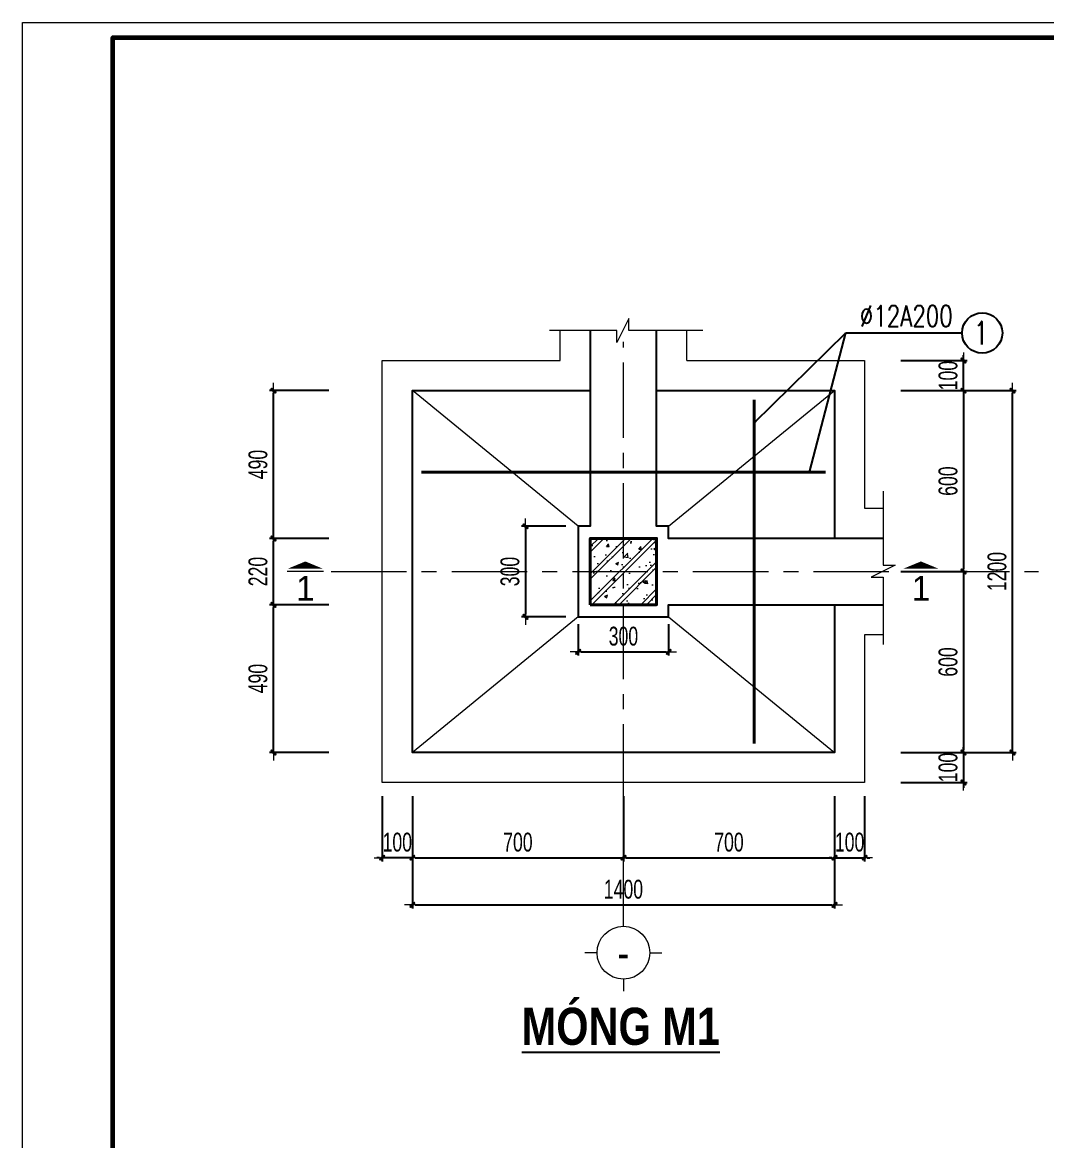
# Model space of a CAD drawing. Header units: millimetres. Extents: x 19378 to 228036, y -611253 to -527887.
# Drawn here: x 175535 to 178935, y -552060 to -548347 of the extents above; entities that cross this region are included whole.
import ezdxf
from ezdxf.enums import TextEntityAlignment as Align

# ---------------------------------------------------------------- set-up
doc = ezdxf.new("R2010")
doc.units = ezdxf.units.MM
doc.header["$MEASUREMENT"] = 0
doc.header["$PDMODE"] = 32
doc.linetypes.add('CENTER', pattern=[2, 1.25, -0.25, 0.25, -0.25])
doc.layers.get('Defpoints').update_dxf_attribs({"color": 1})
doc.layers.add('Khungten_LCDI', color=7, linetype='Continuous')
for name, color, linetype, lineweight in [('LC Dim', 8, 'Continuous', 18), ('LC Hatch', 252, 'Continuous', 9), ('LC ISO', 153, 'Continuous', 13), ('LC Khac', 4, 'Continuous', 9), ('LC Net dam2', 6, 'Continuous', 40), ('LC Net manh', 236, 'Continuous', 5), ('LC Net thay', 7, 'Continuous', 25), ('LC Text1', 3, 'Continuous', 20), ('LC Text2', 7, 'Continuous', 25), ('TRUC', 251, 'CENTER', 5)]:
    doc.layers.add(name, color=color, linetype=linetype, lineweight=lineweight)
doc.styles.add('HOATBIF', font='hoatbif.shx', dxfattribs={"width": 0.7})
doc.styles.add('Khungten', font='VHAVAN_1.TTF', dxfattribs={"width": 0.9, "height": 5000})
doc.styles.add('LC 1', font='VHAVANB_1.TTF')
doc.styles.add('LC 3', font='vnsimli.shx', dxfattribs={"width": 0.75})
doc.styles.add('LC3', font='VHARIALB_1.TTF', dxfattribs={"width": 0.8})
doc.styles.add('Title', font='VHBLACK_1.TTF', dxfattribs={"width": 0.8})
doc.dimstyles.new('1-100(1-25)', dxfattribs={"dimscale": 25, "dimtxt": 2.5, "dimasz": 0.35, "dimexe": 0.5, "dimexo": 0, "dimgap": 0.8, "dimtad": 1, "dimdec": 0, "dimzin": 0, "dimdsep": 46, "dimtxsty": 'HOATBIF', "dimblk1": 'DOT', "dimblk2": 'DOT', "dimsah": 1, "dimcen": -1, "dimdle": 1, "dimclrd": 256, "dimclre": 256, "dimclrt": 4, "dimadec": 3, "dimazin": 2, "dimtfac": 0.333333, "dimtdec": 0, "dimtix": 1, "dimtmove": 2, "dimatfit": 3, "dimldrblk": 'DOT', "dimfxl": 1, "dimtvp": 0.833333, "dimtolj": 1, "dimtzin": 0, "dimarcsym": 0})
doc.dimstyles.new('mb', dxfattribs={"dimscale": 71, "dimtxt": 2.5, "dimasz": 0.35, "dimexe": 0.5, "dimexo": 0, "dimgap": 0.8, "dimtad": 1, "dimdec": 0, "dimzin": 0, "dimdsep": 46, "dimtxsty": 'HOATBIF', "dimblk1": 'DOT', "dimblk2": 'DOT', "dimsah": 1, "dimcen": -1, "dimdle": 1, "dimclrd": 256, "dimclre": 256, "dimclrt": 4, "dimadec": 3, "dimazin": 2, "dimtfac": 0.333333, "dimtdec": 0, "dimtix": 1, "dimtmove": 2, "dimatfit": 3, "dimldrblk": 'DOT', "dimfxl": 1, "dimtvp": 0.833333, "dimtolj": 1, "dimtzin": 0, "dimarcsym": 0})

# ---------------------------------------------------------------- blocks, each defined once
blk = doc.blocks.new('Nha o can bo nhan vien Trung doan')
at = {"layer": 'Defpoints', "lineweight": 0}
blk.add_lwpolyline([(-1200, -14850), (-1200, 14850), (40800, 14850), (40800, -14850)], close=True, dxfattribs=at)
at = {"layer": 'Khungten_LCDI', "color": 5, "lineweight": 60}
blk.add_lwpolyline([(0, -14650), (0, 14650), (40600, 14650), (40600, -14650)], close=True, dxfattribs=at)
at = {"color": 7, "style": 'Khungten', "width": 0.8}
for tag, p in [('REVISION', (39499, -10746)), ('NGAYHT', (39546, -11609))]:
    blk.add_attdef(tag, text='', height=200, dxfattribs=at).set_placement(p, align=Align.CENTER)
at = {"layer": 'LC Text1', "style": 'Title', "width": 1.485915}
for tag, p, p2 in [('TENBANVE1', (36913, -8886), (40339, -8886)), ('TENBANVE2', (36913, -9562), (40339, -9562))]:
    blk.add_attdef(tag, text='', height=250, dxfattribs=at).set_placement(p, p2, align=Align.FIT)
at = {"layer": 'LC Text1', "style": 'Title', "width": 0.7}
blk.add_attdef('SOBANVE', text='', height=250, dxfattribs=at).set_placement((39562, -13896), align=Align.CENTER)
blk = doc.blocks.new('DOT')
at = {"layer": 'LC Dim'}
blk.add_line((-3, 0), (3, 0), dxfattribs=at)
at = {"layer": 'LC Dim', "color": 4}
blk.add_line((-1, -1), (1, 1), dxfattribs=at)
blk.add_lwpolyline([(0.5, 1), (-1, -0.5), (-0.5, -1), (1, 0.5)], close=True, dxfattribs=at)
blk = doc.blocks.new('*D308')
at = {"layer": 'Defpoints', "color": 0, "ltscale": 500, "transparency": 16777216}
for p in [(176828.7, -550913.5), (177528.7, -550913.5), (177528.7, -551117.9)]:
    blk.add_point(p, dxfattribs=at)
at = {"layer": 'LC Dim', "lineweight": -2, "ltscale": 500, "transparency": 16777216}
for p, q in [((176828.7, -550913.5), (176828.7, -551130.4)), ((177528.7, -550913.5), (177528.7, -551130.4)), ((176837.5, -551117.9), (177520, -551117.9))]:
    blk.add_line(p, q, dxfattribs=at)
at = {"layer": 'LC Dim', "lineweight": -2, "ltscale": 500, "transparency": 16777216, "xscale": 8.75, "yscale": 8.75, "zscale": 8.75, "rotation": 180}
blk.add_blockref('DOT', (176828.7, -551117.9), dxfattribs=at)
at = {"layer": 'LC Dim', "lineweight": -2, "ltscale": 500, "transparency": 16777216, "xscale": 8.75, "yscale": 8.75, "zscale": 8.75}
blk.add_blockref('DOT', (177528.7, -551117.9), dxfattribs=at)
at = {"layer": 'LC Dim', "color": 4, "ltscale": 500, "transparency": 16777216, "insert": (177178.7, -551066.7), "char_height": 62.5, "attachment_point": 5, "style": 'HOATBIF'}
blk.add_mtext('\\A1;700', dxfattribs=at)
blk = doc.blocks.new('*D284')
at = {"layer": 'Defpoints', "color": 0, "ltscale": 2, "transparency": 16777216}
for p in [(177528.7, -550913.5), (178228.7, -550913.5), (178228.7, -551117.9)]:
    blk.add_point(p, dxfattribs=at)
at = {"layer": 'LC Dim', "lineweight": -2, "ltscale": 2, "transparency": 16777216}
for p, q in [((177528.7, -550913.5), (177528.7, -551130.4)), ((178228.7, -550913.5), (178228.7, -551130.4)), ((177537.5, -551117.9), (178220, -551117.9))]:
    blk.add_line(p, q, dxfattribs=at)
at = {"layer": 'LC Dim', "lineweight": -2, "ltscale": 2, "transparency": 16777216, "xscale": 8.75, "yscale": 8.75, "zscale": 8.75, "rotation": 180}
blk.add_blockref('DOT', (177528.7, -551117.9), dxfattribs=at)
at = {"layer": 'LC Dim', "lineweight": -2, "ltscale": 2, "transparency": 16777216, "xscale": 8.75, "yscale": 8.75, "zscale": 8.75}
blk.add_blockref('DOT', (178228.7, -551117.9), dxfattribs=at)
at = {"layer": 'LC Dim', "color": 4, "ltscale": 2, "transparency": 16777216, "insert": (177878.7, -551066.7), "char_height": 62.5, "attachment_point": 5, "style": 'HOATBIF'}
blk.add_mtext('\\A1;700', dxfattribs=at)
blk = doc.blocks.new('*D285')
at = {"layer": 'Defpoints', "color": 0, "ltscale": 500, "transparency": 16777216}
for p in [(178448.2, -549568.8), (178448.2, -550168.8), (178656.5, -550168.8)]:
    blk.add_point(p, dxfattribs=at)
at = {"layer": 'LC Dim', "lineweight": -2, "ltscale": 500, "transparency": 16777216}
for p, q in [((178448.2, -549568.8), (178669, -549568.8)), ((178656.5, -549577.5), (178656.5, -550160)), ((178448.2, -550168.8), (178669, -550168.8))]:
    blk.add_line(p, q, dxfattribs=at)
at = {"layer": 'LC Dim', "lineweight": -2, "ltscale": 500, "transparency": 16777216, "xscale": 8.75, "yscale": 8.75, "zscale": 8.75}
for p, rotation in [((178656.5, -549568.8), 90), ((178656.5, -550168.8), 270)]:
    blk.add_blockref('DOT', p, dxfattribs=dict(at, rotation=rotation))
at = {"layer": 'LC Dim', "color": 4, "ltscale": 500, "transparency": 16777216, "insert": (178605.3, -549868.8), "char_height": 62.5, "attachment_point": 5, "rotation": 90, "style": 'HOATBIF'}
blk.add_mtext('\\A1;600', dxfattribs=at)
blk = doc.blocks.new('*D286')
at = {"layer": 'Defpoints', "color": 0, "ltscale": 500, "transparency": 16777216}
for p in [(178448.2, -550168.8), (178448.2, -550768.8), (178656.5, -550768.8)]:
    blk.add_point(p, dxfattribs=at)
at = {"layer": 'LC Dim', "lineweight": -2, "ltscale": 500, "transparency": 16777216}
for p, q in [((178448.2, -550168.8), (178669, -550168.8)), ((178656.5, -550177.5), (178656.5, -550760)), ((178448.2, -550768.8), (178669, -550768.8))]:
    blk.add_line(p, q, dxfattribs=at)
at = {"layer": 'LC Dim', "lineweight": -2, "ltscale": 500, "transparency": 16777216, "xscale": 8.75, "yscale": 8.75, "zscale": 8.75}
for p, rotation in [((178656.5, -550168.8), 90), ((178656.5, -550768.8), 270)]:
    blk.add_blockref('DOT', p, dxfattribs=dict(at, rotation=rotation))
at = {"layer": 'LC Dim', "color": 4, "ltscale": 500, "transparency": 16777216, "insert": (178605.3, -550468.8), "char_height": 62.5, "attachment_point": 5, "rotation": 90, "style": 'HOATBIF'}
blk.add_mtext('\\A1;600', dxfattribs=at)
blk = doc.blocks.new('*D287')
at = {"layer": 'Defpoints', "color": 0, "ltscale": 500, "transparency": 16777216}
for p in [(178448.2, -550768.8), (178448.2, -550868.8), (178656.5, -550868.8)]:
    blk.add_point(p, dxfattribs=at)
at = {"layer": 'LC Dim', "lineweight": -2, "ltscale": 500, "transparency": 16777216}
for p, q in [((178656.5, -550760), (178656.5, -550751.3)), ((178448.2, -550768.8), (178669, -550768.8)), ((178656.5, -550768.8), (178656.5, -550868.8)), ((178448.2, -550868.8), (178669, -550868.8)), ((178656.5, -550877.5), (178656.5, -550886.3))]:
    blk.add_line(p, q, dxfattribs=at)
at = {"layer": 'LC Dim', "lineweight": -2, "ltscale": 500, "transparency": 16777216, "xscale": 8.75, "yscale": 8.75, "zscale": 8.75}
for p, rotation in [((178656.5, -550768.8), 270), ((178656.5, -550868.8), 90)]:
    blk.add_blockref('DOT', p, dxfattribs=dict(at, rotation=rotation))
at = {"layer": 'LC Dim', "color": 4, "ltscale": 500, "transparency": 16777216, "insert": (178605.3, -550818.8), "char_height": 62.5, "attachment_point": 5, "rotation": 90, "style": 'HOATBIF'}
blk.add_mtext('\\A1;100', dxfattribs=at)
blk = doc.blocks.new('*D288')
at = {"layer": 'Defpoints', "color": 0, "ltscale": 500, "transparency": 16777216}
for p in [(178448.2, -549568.8), (178818.9, -549568.8), (178448.2, -550768.8)]:
    blk.add_point(p, dxfattribs=at)
at = {"layer": 'LC Dim', "lineweight": -2, "ltscale": 500, "transparency": 16777216}
for p, q in [((178448.2, -549568.8), (178831.4, -549568.8)), ((178818.9, -550760), (178818.9, -549577.5)), ((178448.2, -550768.8), (178831.4, -550768.8))]:
    blk.add_line(p, q, dxfattribs=at)
at = {"layer": 'LC Dim', "lineweight": -2, "ltscale": 500, "transparency": 16777216, "xscale": 8.75, "yscale": 8.75, "zscale": 8.75}
for p, rotation in [((178818.9, -549568.8), 90), ((178818.9, -550768.8), 270)]:
    blk.add_blockref('DOT', p, dxfattribs=dict(at, rotation=rotation))
at = {"layer": 'LC Dim', "color": 4, "ltscale": 500, "transparency": 16777216, "insert": (178767.7, -550168.8), "char_height": 62.5, "attachment_point": 5, "rotation": 90, "style": 'HOATBIF'}
blk.add_mtext('\\A1;1200', dxfattribs=at)
blk = doc.blocks.new('*D289')
at = {"layer": 'Defpoints', "color": 0, "ltscale": 500, "transparency": 16777216}
for p in [(178228.7, -550913.5), (178328.7, -550913.5), (178328.7, -551117.9)]:
    blk.add_point(p, dxfattribs=at)
at = {"layer": 'LC Dim', "lineweight": -2, "ltscale": 500, "transparency": 16777216}
for p, q in [((178228.7, -550913.5), (178228.7, -551130.4)), ((178328.7, -550913.5), (178328.7, -551130.4)), ((178220, -551117.9), (178211.2, -551117.9)), ((178228.7, -551117.9), (178328.7, -551117.9)), ((178337.5, -551117.9), (178346.2, -551117.9))]:
    blk.add_line(p, q, dxfattribs=at)
at = {"layer": 'LC Dim', "lineweight": -2, "ltscale": 500, "transparency": 16777216, "xscale": 8.75, "yscale": 8.75, "zscale": 8.75}
blk.add_blockref('DOT', (178228.7, -551117.9), dxfattribs=at)
at = {"layer": 'LC Dim', "lineweight": -2, "ltscale": 500, "transparency": 16777216, "xscale": 8.75, "yscale": 8.75, "zscale": 8.75, "rotation": 180}
blk.add_blockref('DOT', (178328.7, -551117.9), dxfattribs=at)
at = {"layer": 'LC Dim', "color": 4, "ltscale": 500, "transparency": 16777216, "insert": (178278.7, -551066.7), "char_height": 62.5, "attachment_point": 5, "style": 'HOATBIF'}
blk.add_mtext('\\A1;100', dxfattribs=at)
blk = doc.blocks.new('*D290')
at = {"layer": 'Defpoints', "color": 0, "ltscale": 500, "transparency": 16777216}
for p in [(176728.7, -550913.5), (176828.7, -550913.5), (176728.7, -551117.9)]:
    blk.add_point(p, dxfattribs=at)
at = {"layer": 'LC Dim', "lineweight": -2, "ltscale": 500, "transparency": 16777216}
for p, q in [((176728.7, -550913.5), (176728.7, -551130.4)), ((176828.7, -550913.5), (176828.7, -551130.4)), ((176720, -551117.9), (176711.2, -551117.9)), ((176828.7, -551117.9), (176728.7, -551117.9)), ((176837.5, -551117.9), (176846.2, -551117.9))]:
    blk.add_line(p, q, dxfattribs=at)
at = {"layer": 'LC Dim', "lineweight": -2, "ltscale": 500, "transparency": 16777216, "xscale": 8.75, "yscale": 8.75, "zscale": 8.75}
blk.add_blockref('DOT', (176728.7, -551117.9), dxfattribs=at)
at = {"layer": 'LC Dim', "lineweight": -2, "ltscale": 500, "transparency": 16777216, "xscale": 8.75, "yscale": 8.75, "zscale": 8.75, "rotation": 180}
blk.add_blockref('DOT', (176828.7, -551117.9), dxfattribs=at)
at = {"layer": 'LC Dim', "color": 4, "ltscale": 500, "transparency": 16777216, "insert": (176778.7, -551066.7), "char_height": 62.5, "attachment_point": 5, "style": 'HOATBIF'}
blk.add_mtext('\\A1;100', dxfattribs=at)
blk = doc.blocks.new('*D291')
at = {"layer": 'Defpoints', "color": 0, "ltscale": 500, "transparency": 16777216}
for p in [(178448.2, -549468.8), (178656.5, -549468.8), (178448.2, -549568.8)]:
    blk.add_point(p, dxfattribs=at)
at = {"layer": 'LC Dim', "lineweight": -2, "ltscale": 500, "transparency": 16777216}
for p, q in [((178656.5, -549460), (178656.5, -549451.3)), ((178448.2, -549468.8), (178669, -549468.8)), ((178656.5, -549568.8), (178656.5, -549468.8)), ((178448.2, -549568.8), (178669, -549568.8)), ((178656.5, -549577.5), (178656.5, -549586.3))]:
    blk.add_line(p, q, dxfattribs=at)
at = {"layer": 'LC Dim', "lineweight": -2, "ltscale": 500, "transparency": 16777216, "xscale": 8.75, "yscale": 8.75, "zscale": 8.75}
for p, rotation in [((178656.5, -549468.8), 270), ((178656.5, -549568.8), 90)]:
    blk.add_blockref('DOT', p, dxfattribs=dict(at, rotation=rotation))
at = {"layer": 'LC Dim', "color": 4, "ltscale": 500, "transparency": 16777216, "insert": (178605.3, -549518.8), "char_height": 62.5, "attachment_point": 5, "rotation": 90, "style": 'HOATBIF'}
blk.add_mtext('\\A1;100', dxfattribs=at)
blk = doc.blocks.new('TIEUDE1')
at = {"layer": 'LC Text2', "color": 7, "style": 'LC 1'}
blk.add_attdef('TIªU§Ò', text='', height=5, dxfattribs=at).set_placement((0, 0), align=Align.BOTTOM_CENTER)
blk.add_attdef('TL', text='', height=3, dxfattribs=at).set_placement((0, -2), align=Align.TOP_CENTER)
blk = doc.blocks.new('TTRUC')
at = {"layer": 'LC ISO'}
for p, q in [((0, 6.95), (0, 10.13)), ((-6.95, 0), (-10.13, 0)), ((6.95, 0), (10.13, 0)), ((0, -6.95), (0, -10.13))]:
    blk.add_line(p, q, dxfattribs=at)
at = {"layer": 'LC Net manh'}
blk.add_circle((0, 0), 6.95, dxfattribs=at)
blk = doc.blocks.new('*D292')
at = {"layer": 'Defpoints', "color": 0, "ltscale": 500, "transparency": 16777216}
for p in [(177378.7, -550343.7), (177678.7, -550343.7), (177678.7, -550434.7)]:
    blk.add_point(p, dxfattribs=at)
at = {"layer": 'LC Dim', "lineweight": -2, "ltscale": 500, "transparency": 16777216}
for p, q in [((177378.7, -550343.7), (177378.7, -550447.2)), ((177678.7, -550343.7), (177678.7, -550447.2)), ((177387.5, -550434.7), (177670, -550434.7))]:
    blk.add_line(p, q, dxfattribs=at)
at = {"layer": 'LC Dim', "lineweight": -2, "ltscale": 500, "transparency": 16777216, "xscale": 8.75, "yscale": 8.75, "zscale": 8.75, "rotation": 180}
blk.add_blockref('DOT', (177378.7, -550434.7), dxfattribs=at)
at = {"layer": 'LC Dim', "lineweight": -2, "ltscale": 500, "transparency": 16777216, "xscale": 8.75, "yscale": 8.75, "zscale": 8.75}
blk.add_blockref('DOT', (177678.7, -550434.7), dxfattribs=at)
at = {"layer": 'LC Dim', "color": 4, "ltscale": 500, "transparency": 16777216, "insert": (177528.7, -550383.5), "char_height": 62.5, "attachment_point": 5, "style": 'HOATBIF'}
blk.add_mtext('\\A1;300', dxfattribs=at)
blk = doc.blocks.new('*D293')
at = {"layer": 'Defpoints', "color": 0, "ltscale": 500, "transparency": 16777216}
for p in [(177338.2, -550018.8), (177203.7, -550318.8), (177338.2, -550318.8)]:
    blk.add_point(p, dxfattribs=at)
at = {"layer": 'LC Dim', "lineweight": -2, "ltscale": 500, "transparency": 16777216}
for p, q in [((177338.2, -550018.8), (177191.2, -550018.8)), ((177203.7, -550027.5), (177203.7, -550310)), ((177338.2, -550318.8), (177191.2, -550318.8))]:
    blk.add_line(p, q, dxfattribs=at)
at = {"layer": 'LC Dim', "lineweight": -2, "ltscale": 500, "transparency": 16777216, "xscale": 8.75, "yscale": 8.75, "zscale": 8.75}
for p, rotation in [((177203.7, -550018.8), 90), ((177203.7, -550318.8), 270)]:
    blk.add_blockref('DOT', p, dxfattribs=dict(at, rotation=rotation))
at = {"layer": 'LC Dim', "color": 4, "ltscale": 500, "transparency": 16777216, "insert": (177152.5, -550168.8), "char_height": 62.5, "attachment_point": 5, "rotation": 90, "style": 'HOATBIF'}
blk.add_mtext('\\A1;300', dxfattribs=at)
blk = doc.blocks.new('A$C244B5B27')
at = {"layer": 'LC Hatch'}
h = blk.add_hatch(dxfattribs=at)
h.set_pattern_fill('CHAU-01', color=256, scale=15, pattern_type=2)
h.set_pattern_definition([(50, (-1043319.22, 434015.82), (107.5890274, -9.41282), [11.25, -123.75]), (355, (-1043319.22, 434015.82), (-20.8127, 112.82882), [9, -99]), (100.4514, (-1043310.25, 434015.04), (86.776407, 103.415931), [9.561029, -105.171317]), (46.1842, (-1043319.22, 434045.82), (160.086157, -24.827852), [16.875, -185.625]), (96.6356, (-1043305.88, 434043.75), (140.199406, 146.11768), [14.341543, -157.75695]), (351.1842, (-1043319.22, 434045.82), (140.199292, 146.11779), [13.5, -148.5]), (21, (-1043304.22, 434038.32), (89.536058, -60.3928336), [11.25, -123.75]), (326, (-1043304.22, 434038.32), (36.4973, 108.772507), [9, -99]), (71.4514, (-1043296.76, 434033.29), (126.033394, 48.3795745), [9.561029, -105.171317]), (37.5, (-1043319.22, 434015.823), (1.8239783, 49.9340781), [0, -97.8, 0, -100.5, 0, -99.375]), (7.5, (-1043319.22, 434015.82), (39.4604306, 59.1617568), [0, -57.3, 0, -95.55, 0, -37.875]), (327.5, (-1043352.67, 434015.823), (80.0733654, -3.3832308), [0, -37.5, 0, -117, 0, -155.25]), (317.5, (-1043367.67, 434015.82), (87.4779254, 15.0157473), [0, -48.75, 0, -77.7, 0, -110.25]), (45, (-1043319.22, 434015.82), (-45.0780573, 45.0780573), []), (45, (-1043319.22, 434034.2), (-45.0780573, 45.0780573), [])])
h.paths.add_polyline_path([(110, 110), (-110, 110), (-110, -110), (110, -110)])
at = {"layer": 'LC Net dam2'}
blk.add_lwpolyline([(-110, -110), (110, -110), (110, 110), (-110, 110)], close=True, dxfattribs=at)
blk = doc.blocks.new('*D300')
at = {"layer": 'Defpoints', "color": 0, "ltscale": 2, "transparency": 16777216}
for p in [(176828.7, -550913.5), (178228.7, -550913.5), (178228.7, -551274.2)]:
    blk.add_point(p, dxfattribs=at)
at = {"layer": 'LC Dim', "lineweight": -2, "ltscale": 2, "transparency": 16777216}
for p, q in [((176828.7, -550913.5), (176828.7, -551286.7)), ((178228.7, -550913.5), (178228.7, -551286.7)), ((176837.5, -551274.2), (178220, -551274.2))]:
    blk.add_line(p, q, dxfattribs=at)
at = {"layer": 'LC Dim', "lineweight": -2, "ltscale": 2, "transparency": 16777216, "xscale": 8.75, "yscale": 8.75, "zscale": 8.75, "rotation": 180}
blk.add_blockref('DOT', (176828.7, -551274.2), dxfattribs=at)
at = {"layer": 'LC Dim', "lineweight": -2, "ltscale": 2, "transparency": 16777216, "xscale": 8.75, "yscale": 8.75, "zscale": 8.75}
blk.add_blockref('DOT', (178228.7, -551274.2), dxfattribs=at)
at = {"layer": 'LC Dim', "color": 4, "ltscale": 2, "transparency": 16777216, "insert": (177528.7, -551222.9), "char_height": 62.5, "attachment_point": 5, "style": 'HOATBIF'}
blk.add_mtext('\\A1;1400', dxfattribs=at)
blk = doc.blocks.new('*D301')
at = {"layer": 'Defpoints', "color": 0, "ltscale": 500, "transparency": 16777216}
for p in [(176368, -550278.8), (176551.8, -550278.8), (176551.8, -550768.8)]:
    blk.add_point(p, dxfattribs=at)
at = {"layer": 'LC Dim', "lineweight": -2, "ltscale": 500, "transparency": 16777216}
for p, q in [((176551.8, -550278.8), (176355.5, -550278.8)), ((176368, -550760), (176368, -550287.5)), ((176551.8, -550768.8), (176355.5, -550768.8))]:
    blk.add_line(p, q, dxfattribs=at)
at = {"layer": 'LC Dim', "lineweight": -2, "ltscale": 500, "transparency": 16777216, "xscale": 8.75, "yscale": 8.75, "zscale": 8.75}
for p, rotation in [((176368, -550278.8), 90), ((176368, -550768.8), 270)]:
    blk.add_blockref('DOT', p, dxfattribs=dict(at, rotation=rotation))
at = {"layer": 'LC Dim', "color": 4, "ltscale": 500, "transparency": 16777216, "insert": (176316.8, -550523.8), "char_height": 62.5, "attachment_point": 5, "rotation": 90, "style": 'HOATBIF'}
blk.add_mtext('\\A1;490', dxfattribs=at)
blk = doc.blocks.new('*D302')
at = {"layer": 'Defpoints', "color": 0, "ltscale": 500, "transparency": 16777216}
for p in [(176368, -550058.8), (176551.8, -550058.8), (176551.8, -550278.8)]:
    blk.add_point(p, dxfattribs=at)
at = {"layer": 'LC Dim', "lineweight": -2, "ltscale": 500, "transparency": 16777216}
for p, q in [((176551.8, -550058.8), (176355.5, -550058.8)), ((176368, -550270), (176368, -550067.5)), ((176551.8, -550278.8), (176355.5, -550278.8))]:
    blk.add_line(p, q, dxfattribs=at)
at = {"layer": 'LC Dim', "lineweight": -2, "ltscale": 500, "transparency": 16777216, "xscale": 8.75, "yscale": 8.75, "zscale": 8.75}
for p, rotation in [((176368, -550058.8), 90), ((176368, -550278.8), 270)]:
    blk.add_blockref('DOT', p, dxfattribs=dict(at, rotation=rotation))
at = {"layer": 'LC Dim', "color": 4, "ltscale": 500, "transparency": 16777216, "insert": (176316.8, -550168.8), "char_height": 62.5, "attachment_point": 5, "rotation": 90, "style": 'HOATBIF'}
blk.add_mtext('\\A1;220', dxfattribs=at)
blk = doc.blocks.new('*D303')
at = {"layer": 'Defpoints', "color": 0, "ltscale": 500, "transparency": 16777216}
for p in [(176368, -549568.8), (176551.8, -549568.8), (176551.8, -550058.8)]:
    blk.add_point(p, dxfattribs=at)
at = {"layer": 'LC Dim', "lineweight": -2, "ltscale": 500, "transparency": 16777216}
for p, q in [((176551.8, -549568.8), (176355.5, -549568.8)), ((176368, -550050), (176368, -549577.5)), ((176551.8, -550058.8), (176355.5, -550058.8))]:
    blk.add_line(p, q, dxfattribs=at)
at = {"layer": 'LC Dim', "lineweight": -2, "ltscale": 500, "transparency": 16777216, "xscale": 8.75, "yscale": 8.75, "zscale": 8.75}
for p, rotation in [((176368, -549568.8), 90), ((176368, -550058.8), 270)]:
    blk.add_blockref('DOT', p, dxfattribs=dict(at, rotation=rotation))
at = {"layer": 'LC Dim', "color": 4, "ltscale": 500, "transparency": 16777216, "insert": (176316.8, -549813.8), "char_height": 62.5, "attachment_point": 5, "rotation": 90, "style": 'HOATBIF'}
blk.add_mtext('\\A1;490', dxfattribs=at)

msp = doc.modelspace()

# ---------------------------------------------------------------- linework, layer by layer
at = {"layer": 'LC Khac', "color": 1, "ltscale": 2}
for p, q in [((176534.5, -550168.8, 0), (176413.1, -550168.8, 0)), ((178576, -550168.8, 0), (178454.6, -550168.8, 0))]:
    msp.add_line(p, q, dxfattribs=at)
at = {"layer": 'LC Khac', "color": 1, "ltscale": 2, "elevation": 0}
for points in [[(176473.8, -550135.3, 0, 117.9, 0), (176473.8, -550159.6, 68.8, 68.8, 0)], [(178515.3, -550135.3, 0, 117.9, 0), (178515.3, -550159.6, 68.8, 68.8, 0)]]:
    msp.add_lwpolyline(points, format="xyseb", dxfattribs=at)
at = {"layer": 'LC Net dam2'}
for p, q in [((177962.7, -550738.8, 0), (177962.7, -549598.8, 0)), ((178198.7, -549839.5, 0), (176858.7, -549839.5, 0))]:
    msp.add_line(p, q, dxfattribs=at)
at = {"layer": 'LC Net manh', "ltscale": 2}
for p, q in [((177738.7, -549468.8, 0), (177738.7, -549369, 0)), ((177738.7, -549468.8, 0), (178328.7, -549468.8, 0)), ((178328.7, -549468.8, 0), (178328.7, -549958.8, 0)), ((177378.7, -550018.8, 0), (176828.7, -549568.8, 0)), ((177678.7, -550018.8, 0), (178228.7, -549568.8, 0)), ((178328.7, -549958.8, 0), (178390.4, -549958.8, 0)), ((177378.7, -550318.8, 0), (176828.7, -550768.8, 0)), ((177678.7, -550318.8, 0), (178228.7, -550768.8, 0)), ((178328.7, -550378.8, 0), (178328.7, -550868.8, 0)), ((178390.4, -550378.8, 0), (178328.7, -550378.8, 0)), ((178328.7, -550868.8, 0), (177738.7, -550868.8, 0))]:
    msp.add_line(p, q, dxfattribs=at)
at = {"layer": 'LC Net manh', "ltscale": 2, "elevation": 0}
for points in [[(177792.1, -549369), (177546.6, -549369), (177546.6, -549329), (177506.6, -549409), (177506.6, -549369), (177283.6, -549369)], [(177738.7, -550868.8), (176728.7, -550868.8), (176728.7, -549468.8), (177318.7, -549468.8), (177318.7, -549369)], [(178390.4, -549902.3), (178390.4, -550147.8), (178430.4, -550147.8), (178350.4, -550187.8), (178390.4, -550187.8), (178390.4, -550410.8)]]:
    msp.add_lwpolyline(points, dxfattribs=at)
at = {"layer": 'LC Net thay', "elevation": 0}
for points in [[(177418.7, -549369), (177418.7, -550018.8), (177378.7, -550018.8), (177378.7, -550318.8), (177678.7, -550318.8), (177678.7, -550278.8), (178390.4, -550278.8)], [(178390.4, -550058.8), (177678.7, -550058.8), (177678.7, -550018.8), (177638.7, -550018.8), (177638.7, -549369)]]:
    msp.add_lwpolyline(points, dxfattribs=at)
at = {"layer": 'LC Net thay', "ltscale": 2, "elevation": 0}
for points in [[(176828.7, -550168.8), (176828.7, -549568.8), (177418.7, -549568.8)], [(177638.7, -549568.8), (178228.7, -549568.8), (178228.7, -550058.8)], [(177638.7, -550768.8), (176828.7, -550768.8), (176828.7, -550168.8)], [(178228.7, -550278.8), (178228.7, -550768.8), (177638.7, -550768.8)]]:
    msp.add_lwpolyline(points, dxfattribs=at)
at = {"layer": 'LC Text2', "ltscale": 100}
msp.add_circle((178718.5, -549377.4, 0), 66.9, dxfattribs=at)
at = {"layer": 'TRUC', "ltscale": 200}
for p, q in [((177528.7, -551325.5, 0), (177528.7, -549406.7, 0)), ((176559.3, -550168.8, 0), (178905.5, -550168.8, 0))]:
    msp.add_line(p, q, dxfattribs=at)

# ---------------------------------------------------------------- block references
at = {"layer": 'LC Hatch', "ltscale": 2}
msp.add_blockref('A$C244B5B27', (177528.7, -550168.8, 0), dxfattribs=at)
at = {"layer": 'LC ISO', "xscale": 12.59805245045572, "yscale": 12.59805245045572, "zscale": 12.59805245045572}
msp.add_blockref('TTRUC', (177528.7, -551433.1, 0), dxfattribs=at)
at = {"layer": 'LC Net thay', "xscale": 0.2500028331738406, "yscale": 0.2500028331738406, "zscale": 0.2500028331738406}
msp.add_blockref('Nha o can bo nhan vien Trung doan', (175835.5, -552059.7, 0), dxfattribs=at)
at = {"layer": 'LC Text2'}
ref = msp.add_blockref('TIEUDE1', (177520, -551775.7, 0), dxfattribs=dict(at, xscale=25, yscale=25, zscale=25))
ref.add_attrib('TIªU§Ò', '%%UMãNG M1', dxfattribs={"color": 7, "height": 123.11, "style": 'LC3', "width": 0.8}).set_placement((177520, -551775.7, 0), align=Align.BOTTOM_CENTER)

# ---------------------------------------------------------------- texts
at = {"layer": 'LC Net thay', "ltscale": 2, "style": 'LC 1'}
for p in [(176473.8, -550224.3, 0), (178515.3, -550224.3, 0)]:
    msp.add_attdef('1', text='B', height=82.5, dxfattribs=at).set_placement(p, align=Align.MIDDLE_CENTER)
at = {"layer": 'LC Text1', "ltscale": 0.2, "style": 'LC 1', "width": 0.9}
msp.add_text('-', height=98.6, dxfattribs=at).set_placement((177528.7, -551513.3, 0), align=Align.BOTTOM_CENTER)
at = {"layer": 'LC Text2', "linetype": 'ByBlock', "style": 'LC 3', "width": 0.75}
msp.add_text('%%C12A200', height=69.44, dxfattribs=at).set_placement((178312.7, -549356, 0))
at = {"layer": 'LC Text2', "ltscale": 100, "style": 'LC 3', "width": 0.75}
msp.add_text('1', height=76.4, dxfattribs=at).set_placement((178714.7, -549377.4, 0), align=Align.MIDDLE_CENTER)

# ---------------------------------------------------------------- dimensions: what is measured, and where the dimension line sits
at = {"layer": 'LC Dim', "ltscale": 500}
for base, p1, p2, angle, picture, middle in [((178656.5, -549468.8), (178448.2, -549568.8), (178448.2, -549468.8), 90, '*D291', (178605.3, -549518.8)), ((176368, -549568.8), (176551.8, -550058.8), (176551.8, -549568.8), 90, '*D303', (176316.8, -549813.8)), ((178656.5, -550168.8), (178448.2, -549568.8), (178448.2, -550168.8), 90, '*D285', (178605.3, -549868.8)), ((178818.9, -549568.8), (178448.2, -550768.8), (178448.2, -549568.8), 90, '*D288', (178767.7, -550168.8)), ((177203.7, -550318.8), (177338.2, -550018.8), (177338.2, -550318.8), 90, '*D293', (177152.5, -550168.8)), ((176368, -550058.8), (176551.8, -550278.8), (176551.8, -550058.8), 90, '*D302', (176316.8, -550168.8)), ((178656.5, -550768.8), (178448.2, -550168.8), (178448.2, -550768.8), 90, '*D286', (178605.3, -550468.8)), ((176368, -550278.8), (176551.8, -550768.8), (176551.8, -550278.8), 90, '*D301', (176316.8, -550523.8)), ((177678.7, -550434.7), (177378.7, -550343.7), (177678.7, -550343.7), 180, '*D292', (177528.7, -550383.5)), ((178656.5, -550868.8), (178448.2, -550768.8), (178448.2, -550868.8), 90, '*D287', (178605.3, -550818.8))]:
    dim = msp.add_linear_dim(base=base, p1=p1, p2=p2, angle=angle, dimstyle='1-100(1-25)', dxfattribs=at)
    dim.commit()
    dim.dimension.update_dxf_attribs({"geometry": picture, "text_midpoint": middle})
for base, p1, p2, picture, middle in [((176728.7, -551117.9), (176828.7, -550913.5), (176728.7, -550913.5), '*D290', (176778.7, -551066.7)), ((177528.7, -551117.9), (176828.7, -550913.5), (177528.7, -550913.5), '*D308', (177178.7, -551066.7)), ((178328.7, -551117.9), (178228.7, -550913.5), (178328.7, -550913.5), '*D289', (178278.7, -551066.7))]:
    dim = msp.add_linear_dim(base=base, p1=p1, p2=p2, dimstyle='1-100(1-25)', dxfattribs=at)
    dim.commit()
    dim.dimension.update_dxf_attribs({"geometry": picture, "text_midpoint": middle})
at = {"layer": 'LC Dim', "ltscale": 2}
for base, p1, picture, middle in [((178228.7, -551274.2), (176828.7, -550913.5), '*D300', (177528.7, -551222.9)), ((178228.7, -551117.9), (177528.7, -550913.5), '*D284', (177878.7, -551066.7))]:
    dim = msp.add_linear_dim(base=base, p1=p1, p2=(178228.7, -550913.5), dimstyle='mb', override={"dimscale": 25}, dxfattribs=at)
    dim.commit()
    dim.dimension.update_dxf_attribs({"geometry": picture, "text_midpoint": middle})

# ---------------------------------------------------------------- leaders
for points in [[(177962.7, -549675.9, 0), (178266, -549377.4, 0), (178651.6, -549377.4, 0)], [(178145.4, -549839.5, 0), (178266, -549377.4, 0), (178651.6, -549377.4, 0)]]:
    msp.add_leader(points, dimstyle='mb', override={"dimscale": 25}, dxfattribs=at)

doc.saveas('drawing.dxf')
